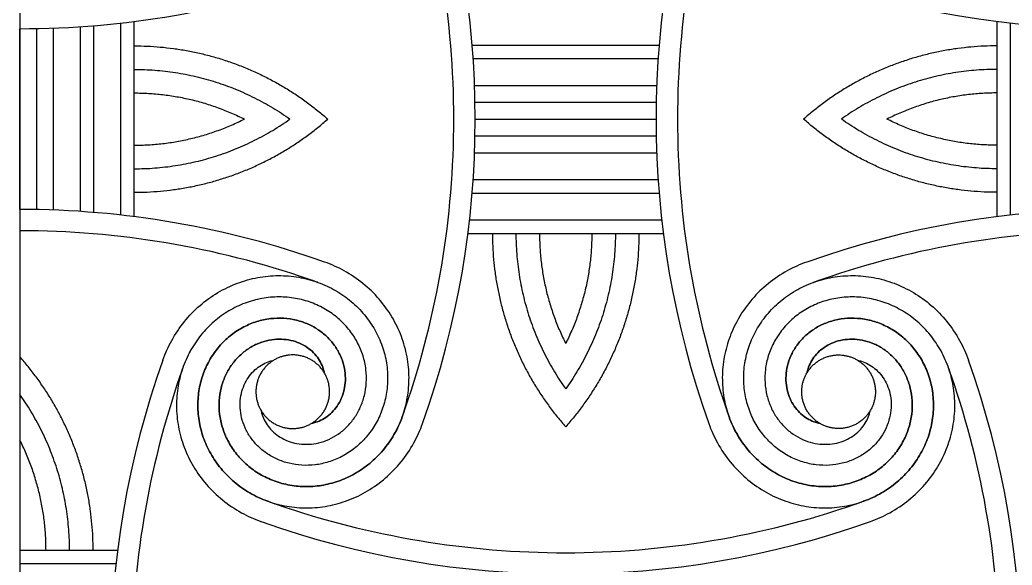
# Model space of a CAD drawing. Header units: millimetres. Extents: x -101 to 102, y -117 to 99.
# Drawn here: x -100.87 to -79.04, y -86.14 to -74.13 of the extents above; entities that cross this region are included whole.
import ezdxf

# ---------------------------------------------------------------- set-up
doc = ezdxf.new("R2010")
doc.units = ezdxf.units.MM
doc.header["$MEASUREMENT"] = 0
doc.layers.add('Layer 03', color=5, linetype='Continuous')

msp = doc.modelspace()

# ---------------------------------------------------------------- linework, layer by layer
at = {"layer": 'Layer 03'}
for p, q in [((-100.875, -52.292), (-100.875, -100.333)), ((-98.652, -78.426), (-98.652, -74.199)), ((-98.356, -78.462), (-98.356, -74.163)), ((-79.373, -78.462), (-79.373, -74.163)), ((-79.076, -78.426), (-79.076, -74.199)), ((-100.504, -78.306), (-100.504, -74.319)), ((-100.134, -78.316), (-100.134, -74.309)), ((-99.541, -78.347), (-99.541, -74.278)), ((-99.245, -78.369), (-99.245, -74.256)), ((-90.921, -74.683), (-86.808, -74.683)), ((-90.899, -74.979), (-86.83, -74.979)), ((-90.868, -75.572), (-86.861, -75.572)), ((-90.858, -75.942), (-86.871, -75.942)), ((-90.858, -76.683), (-86.871, -76.683)), ((-90.868, -77.053), (-86.861, -77.053)), ((-90.899, -77.646), (-86.83, -77.646)), ((-90.921, -77.942), (-86.808, -77.942)), ((-90.978, -78.535), (-86.751, -78.535)), ((-91.014, -78.831), (-86.715, -78.831)), ((-100.875, -85.804), (-98.725, -85.804)), ((-100.875, -86.101), (-98.761, -86.101))]:
    msp.add_line(p, q, dxfattribs=at)
for points in [[(-100.875, -78.303), (-100.875, -74.323)], [(-90.854, -76.313), (-86.874, -76.313)]]:
    msp.add_lwpolyline(points, dxfattribs=at)
for centre, radius, start, end in [((-110.838, -76.313), 19.983, 340.3973, 19.6027), ((-66.891, -76.313), 19.983, 160.3973, 199.6027), ((-110.838, -76.313), 19.513, 0, 18.9874), ((-66.891, -76.313), 19.513, 161.0126, 180), ((-100.875, -54.339), 19.983, 270, 289.6027), ((-76.854, -54.339), 19.983, 250.3973, 289.6027), ((-110.838, -76.313), 19.513, 341.0126, 0), ((-66.891, -76.313), 19.513, 180, 198.9874), ((-100.875, -98.286), 19.983, 70.3973, 90), ((-76.854, -98.286), 19.983, 70.3973, 109.6027), ((-100.875, -98.286), 19.513, 71.0126, 90), ((-76.854, -98.286), 19.513, 90, 108.9874), ((-100.498, -97.19), 18.354, 70.3497, 71.0126), ((-77.231, -97.19), 18.354, 108.9874, 109.6503), ((-78.901, -88.323), 19.983, 160.3973, 199.6027), ((-98.827, -88.323), 19.983, 340.3973, 19.6027), ((-79.997, -87.946), 18.354, 160.3497, 161.0126), ((-97.732, -87.946), 18.354, 18.9874, 19.6503), ((-78.901, -88.323), 19.513, 161.0126, 180), ((-98.827, -88.323), 19.513, 360, 18.9874), ((-109.742, -76.69), 18.354, 340.3497, 341.0126), ((-67.987, -76.69), 18.354, 198.9874, 199.6503), ((-89.241, -67.445), 18.354, 250.3497, 251.0126), ((-88.864, -66.35), 19.513, 251.0126, 270), ((-88.864, -66.35), 19.513, 270, 288.9874), ((-88.487, -67.445), 18.354, 288.9874, 289.6503), ((-88.864, -66.35), 19.983, 250.3973, 289.6027)]:
    msp.add_arc(centre, radius, start, end, dxfattribs=at)
for points, weights in [([(-98.356, -74.7), (-95.922, -74.7), (-94.099, -76.313)], [1, 0.935170198217, 1]), ([(-79.373, -74.7), (-81.807, -74.7), (-83.63, -76.313)], [1, 0.935170198217, 1]), ([(-98.356, -75.218), (-96.469, -75.218), (-94.931, -76.313)], [1, 0.952582379687, 1]), ([(-79.373, -75.218), (-81.26, -75.218), (-82.798, -76.313)], [1, 0.952582379687, 1]), ([(-98.356, -75.737), (-97.076, -75.737), (-95.933, -76.313)], [1, 0.972937522285, 1]), ([(-79.373, -75.737), (-80.653, -75.737), (-81.796, -76.313)], [1, 0.972937522285, 1]), ([(-98.356, -76.888), (-97.076, -76.888), (-95.933, -76.313)], [1, 0.972937522285, 1]), ([(-98.356, -77.407), (-96.469, -77.407), (-94.931, -76.313)], [1, 0.952582379687, 1]), ([(-98.356, -77.925), (-95.922, -77.925), (-94.099, -76.313)], [1, 0.935170198217, 1]), ([(-79.373, -77.925), (-81.807, -77.925), (-83.63, -76.313)], [1, 0.935170198217, 1]), ([(-79.373, -77.407), (-81.26, -77.407), (-82.798, -76.313)], [1, 0.952582379687, 1]), ([(-79.373, -76.888), (-80.653, -76.888), (-81.796, -76.313)], [1, 0.972937522285, 1]), ([(-90.477, -78.831), (-90.477, -81.265), (-88.864, -83.089)], [1, 0.935170198217, 1]), ([(-89.959, -78.831), (-89.959, -80.718), (-88.864, -82.256)], [1, 0.952582379687, 1]), ([(-89.44, -78.831), (-89.44, -80.111), (-88.864, -81.255)], [1, 0.972937522285, 1]), ([(-88.289, -78.831), (-88.289, -80.111), (-88.864, -81.255)], [1, 0.972937522285, 1]), ([(-87.77, -78.831), (-87.77, -80.718), (-88.864, -82.256)], [1, 0.952582379687, 1]), ([(-87.252, -78.831), (-87.252, -81.265), (-88.864, -83.089)], [1, 0.935170198217, 1]), ([(-99.262, -85.804), (-99.262, -83.37), (-100.875, -81.547)], [1, 0.935170198217, 1]), ([(-99.781, -85.804), (-99.781, -83.917), (-100.875, -82.379)], [1, 0.952582379687, 1]), ([(-100.299, -85.804), (-100.299, -84.524), (-100.875, -83.381)], [1, 0.972937522285, 1])]:
    msp.add_rational_spline(points, weights, degree=2, dxfattribs=at)
for points, knots in [([(-94.176, -81.899), (-94.181, -81.869), (-94.201, -81.79), (-94.255, -81.662), (-94.349, -81.521), (-94.475, -81.394), (-94.629, -81.288), (-94.809, -81.209), (-95.009, -81.163), (-95.223, -81.154), (-95.444, -81.186), (-95.663, -81.261), (-95.873, -81.379), (-96.065, -81.539), (-96.231, -81.737), (-96.363, -81.971), (-96.453, -82.233), (-96.496, -82.515), (-96.488, -82.81), (-96.425, -83.108), (-96.306, -83.398), (-96.133, -83.67), (-95.908, -83.913), (-95.635, -84.118), (-95.323, -84.275), (-94.979, -84.376), (-94.613, -84.417), (-94.237, -84.391), (-93.863, -84.297), (-93.503, -84.134), (-93.169, -83.905), (-92.875, -83.615), (-92.632, -83.269), (-92.449, -82.878), (-92.336, -82.452), (-92.298, -82.003), (-92.341, -81.546), (-92.467, -81.095), (-92.673, -80.664), (-92.958, -80.269), (-93.314, -79.924), (-93.721, -79.649), (-94.021, -79.514), (-94.17, -79.461)], [-1.571971, -1.571971, -1.571971, -1.571971, -1.555556, -1.527778, -1.5, -1.472222, -1.444444, -1.416667, -1.388889, -1.361111, -1.333333, -1.305556, -1.277778, -1.25, -1.222222, -1.194444, -1.166667, -1.138889, -1.111111, -1.083333, -1.055556, -1.027778, -1, -0.972222, -0.944444, -0.916667, -0.888889, -0.861111, -0.833333, -0.805556, -0.777778, -0.75, -0.722222, -0.694444, -0.666667, -0.638889, -0.611111, -0.583333, -0.555556, -0.527778, -0.5, -0.472222, -0.446642, -0.446642, -0.446642, -0.446642]), ([(-83.558, -79.461), (-83.708, -79.514), (-84.007, -79.649), (-84.415, -79.924), (-84.771, -80.269), (-85.055, -80.664), (-85.262, -81.095), (-85.387, -81.546), (-85.431, -82.003), (-85.393, -82.452), (-85.28, -82.878), (-85.097, -83.269), (-84.854, -83.615), (-84.559, -83.905), (-84.226, -84.134), (-83.866, -84.297), (-83.492, -84.391), (-83.115, -84.417), (-82.75, -84.376), (-82.406, -84.275), (-82.093, -84.118), (-81.821, -83.913), (-81.596, -83.67), (-81.423, -83.398), (-81.304, -83.108), (-81.241, -82.81), (-81.232, -82.515), (-81.276, -82.233), (-81.366, -81.971), (-81.498, -81.737), (-81.663, -81.539), (-81.856, -81.379), (-82.066, -81.261), (-82.285, -81.186), (-82.506, -81.154), (-82.72, -81.163), (-82.92, -81.209), (-83.099, -81.288), (-83.254, -81.394), (-83.38, -81.521), (-83.474, -81.662), (-83.528, -81.79), (-83.548, -81.869), (-83.553, -81.899)], [36.472467, 36.472467, 36.472467, 36.472467, 36.498047, 36.525825, 36.553602, 36.58138, 36.609158, 36.636936, 36.664714, 36.692491, 36.720269, 36.748047, 36.775825, 36.803602, 36.83138, 36.859158, 36.886936, 36.914714, 36.942491, 36.970269, 36.998047, 37.025825, 37.053602, 37.08138, 37.109158, 37.136936, 37.164714, 37.192491, 37.220269, 37.248047, 37.275825, 37.303602, 37.33138, 37.359158, 37.386936, 37.414714, 37.442491, 37.470269, 37.498047, 37.525825, 37.553602, 37.58138, 37.597796, 37.597796, 37.597796, 37.597796]), ([(-97.727, -81.619), (-97.673, -81.469), (-97.538, -81.17), (-97.263, -80.762), (-96.918, -80.406), (-96.523, -80.122), (-96.092, -79.915), (-95.641, -79.79), (-95.184, -79.746), (-94.735, -79.784), (-94.309, -79.897), (-93.918, -80.08), (-93.573, -80.323), (-93.282, -80.618), (-93.053, -80.951), (-92.891, -81.311), (-92.796, -81.685), (-92.771, -82.062), (-92.811, -82.427), (-92.913, -82.771), (-93.07, -83.084), (-93.274, -83.356), (-93.518, -83.581), (-93.789, -83.754), (-94.079, -83.873), (-94.377, -83.936), (-94.672, -83.945), (-94.955, -83.901), (-95.216, -83.811), (-95.45, -83.679), (-95.649, -83.514), (-95.808, -83.321), (-95.926, -83.111), (-96.001, -82.892), (-96.033, -82.671), (-96.024, -82.457), (-95.978, -82.257), (-95.899, -82.078), (-95.793, -81.923), (-95.666, -81.797), (-95.525, -81.703), (-95.397, -81.649), (-95.318, -81.629), (-95.289, -81.624)], [36.472467, 36.472467, 36.472467, 36.472467, 36.498047, 36.525825, 36.553602, 36.58138, 36.609158, 36.636936, 36.664714, 36.692491, 36.720269, 36.748047, 36.775825, 36.803602, 36.83138, 36.859158, 36.886936, 36.914714, 36.942491, 36.970269, 36.998047, 37.025825, 37.053602, 37.08138, 37.109158, 37.136936, 37.164714, 37.192491, 37.220269, 37.248047, 37.275825, 37.303602, 37.33138, 37.359158, 37.386936, 37.414714, 37.442491, 37.470269, 37.498047, 37.525825, 37.553602, 37.58138, 37.597796, 37.597796, 37.597796, 37.597796]), ([(-94.326, -79.905), (-94.322, -79.906), (-94.182, -79.956), (-93.918, -80.08), (-93.573, -80.323), (-93.282, -80.618), (-93.053, -80.951), (-92.891, -81.311), (-92.796, -81.685), (-92.771, -82.062), (-92.811, -82.427), (-92.913, -82.771), (-93.07, -83.084), (-93.274, -83.356), (-93.518, -83.581), (-93.789, -83.754), (-94.079, -83.873), (-94.377, -83.936), (-94.672, -83.945), (-94.955, -83.901), (-95.216, -83.811), (-95.45, -83.679), (-95.649, -83.514), (-95.808, -83.321), (-95.926, -83.111), (-96.001, -82.892), (-96.033, -82.671), (-96.024, -82.457), (-95.978, -82.257), (-95.899, -82.078), (-95.793, -81.923), (-95.666, -81.797), (-95.525, -81.703), (-95.397, -81.649), (-95.318, -81.629), (-95.289, -81.624)], [36.2132408, 36.2132408, 36.2132408, 36.2132408, 36.2139505, 36.2417283, 36.2695061, 36.2972838, 36.3250616, 36.3528394, 36.3806172, 36.4083949, 36.4361727, 36.4639505, 36.4917283, 36.5195061, 36.5472838, 36.5750616, 36.6028394, 36.6306172, 36.6583949, 36.6861727, 36.7139505, 36.7417283, 36.7695061, 36.7972838, 36.8250616, 36.8528394, 36.8806172, 36.9083949, 36.9361727, 36.9639505, 36.9917283, 37.0195061, 37.0472838, 37.0750616, 37.0914774, 37.0914774, 37.0914774, 37.0914774]), ([(-82.44, -81.624), (-82.411, -81.629), (-82.332, -81.649), (-82.204, -81.703), (-82.063, -81.797), (-81.936, -81.923), (-81.83, -82.078), (-81.751, -82.257), (-81.705, -82.457), (-81.696, -82.671), (-81.728, -82.892), (-81.803, -83.111), (-81.92, -83.321), (-82.08, -83.514), (-82.279, -83.679), (-82.512, -83.811), (-82.774, -83.901), (-83.057, -83.945), (-83.352, -83.936), (-83.65, -83.873), (-83.94, -83.754), (-84.211, -83.581), (-84.454, -83.356), (-84.659, -83.084), (-84.816, -82.771), (-84.918, -82.427), (-84.958, -82.062), (-84.932, -81.685), (-84.838, -81.311), (-84.676, -80.951), (-84.447, -80.618), (-84.156, -80.323), (-83.811, -80.08), (-83.42, -79.897), (-82.993, -79.784), (-82.545, -79.746), (-82.088, -79.79), (-81.636, -79.915), (-81.206, -80.122), (-80.811, -80.406), (-80.466, -80.762), (-80.191, -81.17), (-80.055, -81.469), (-80.002, -81.619)], [-1.571971, -1.571971, -1.571971, -1.571971, -1.555556, -1.527778, -1.5, -1.472222, -1.444444, -1.416667, -1.388889, -1.361111, -1.333333, -1.305556, -1.277778, -1.25, -1.222222, -1.194444, -1.166667, -1.138889, -1.111111, -1.083333, -1.055556, -1.027778, -1, -0.972222, -0.944444, -0.916667, -0.888889, -0.861111, -0.833333, -0.805556, -0.777778, -0.75, -0.722222, -0.694444, -0.666667, -0.638889, -0.611111, -0.583333, -0.555556, -0.527778, -0.5, -0.472222, -0.446642, -0.446642, -0.446642, -0.446642]), ([(-82.44, -81.624), (-82.411, -81.629), (-82.332, -81.649), (-82.204, -81.703), (-82.063, -81.797), (-81.936, -81.923), (-81.83, -82.078), (-81.751, -82.257), (-81.705, -82.457), (-81.696, -82.671), (-81.728, -82.892), (-81.803, -83.111), (-81.92, -83.321), (-82.08, -83.514), (-82.279, -83.679), (-82.512, -83.811), (-82.774, -83.901), (-83.057, -83.945), (-83.352, -83.936), (-83.65, -83.873), (-83.94, -83.754), (-84.211, -83.581), (-84.454, -83.356), (-84.659, -83.084), (-84.816, -82.771), (-84.918, -82.427), (-84.958, -82.062), (-84.932, -81.685), (-84.838, -81.311), (-84.676, -80.951), (-84.447, -80.618), (-84.156, -80.323), (-83.811, -80.08), (-83.547, -79.956), (-83.407, -79.906), (-83.403, -79.905)], [-1.5719713, -1.5719713, -1.5719713, -1.5719713, -1.5555556, -1.5277778, -1.5, -1.4722222, -1.4444444, -1.4166667, -1.3888889, -1.3611111, -1.3333333, -1.3055556, -1.2777778, -1.25, -1.2222222, -1.1944444, -1.1666667, -1.1388889, -1.1111111, -1.0833333, -1.0555556, -1.0277778, -1, -0.9722222, -0.9444444, -0.9166667, -0.8888889, -0.8611111, -0.8333333, -0.8055556, -0.7777778, -0.75, -0.7222222, -0.6944444, -0.6937348, -0.6937348, -0.6937348, -0.6937348]), ([(-95.563, -82.737), (-95.558, -82.766), (-95.538, -82.845), (-95.484, -82.973), (-95.39, -83.114), (-95.264, -83.241), (-95.11, -83.347), (-94.93, -83.426), (-94.73, -83.472), (-94.516, -83.481), (-94.296, -83.449), (-94.076, -83.374), (-93.866, -83.257), (-93.674, -83.097), (-93.508, -82.898), (-93.376, -82.665), (-93.286, -82.403), (-93.243, -82.12), (-93.251, -81.825), (-93.314, -81.527), (-93.433, -81.237), (-93.606, -80.966), (-93.832, -80.723), (-94.104, -80.518), (-94.416, -80.361), (-94.76, -80.259), (-95.126, -80.219), (-95.502, -80.244), (-95.876, -80.339), (-96.236, -80.501), (-96.57, -80.73), (-96.864, -81.021), (-97.107, -81.366), (-97.29, -81.757), (-97.404, -82.184), (-97.441, -82.632), (-97.398, -83.089), (-97.272, -83.541), (-97.066, -83.971), (-96.781, -84.366), (-96.425, -84.711), (-96.018, -84.986), (-95.718, -85.122), (-95.569, -85.175)], [-1.571971, -1.571971, -1.571971, -1.571971, -1.555556, -1.527778, -1.5, -1.472222, -1.444444, -1.416667, -1.388889, -1.361111, -1.333333, -1.305556, -1.277778, -1.25, -1.222222, -1.194444, -1.166667, -1.138889, -1.111111, -1.083333, -1.055556, -1.027778, -1, -0.972222, -0.944444, -0.916667, -0.888889, -0.861111, -0.833333, -0.805556, -0.777778, -0.75, -0.722222, -0.694444, -0.666667, -0.638889, -0.611111, -0.583333, -0.555556, -0.527778, -0.5, -0.472222, -0.446642, -0.446642, -0.446642, -0.446642]), ([(-95.563, -82.737), (-95.558, -82.766), (-95.538, -82.845), (-95.484, -82.973), (-95.39, -83.114), (-95.264, -83.241), (-95.11, -83.347), (-94.93, -83.426), (-94.73, -83.472), (-94.516, -83.481), (-94.296, -83.449), (-94.076, -83.374), (-93.866, -83.257), (-93.674, -83.097), (-93.508, -82.898), (-93.376, -82.665), (-93.286, -82.403), (-93.243, -82.12), (-93.251, -81.825), (-93.314, -81.527), (-93.433, -81.237), (-93.606, -80.966), (-93.832, -80.723), (-94.104, -80.518), (-94.416, -80.361), (-94.76, -80.259), (-95.126, -80.219), (-95.502, -80.244), (-95.876, -80.339), (-96.236, -80.501), (-96.57, -80.73), (-96.864, -81.021), (-97.107, -81.366), (-97.231, -81.63), (-97.281, -81.77), (-97.282, -81.774)], [-1.5719713, -1.5719713, -1.5719713, -1.5719713, -1.5555556, -1.5277778, -1.5, -1.4722222, -1.4444444, -1.4166667, -1.3888889, -1.3611111, -1.3333333, -1.3055556, -1.2777778, -1.25, -1.2222222, -1.1944444, -1.1666667, -1.1388889, -1.1111111, -1.0833333, -1.0555556, -1.0277778, -1, -0.9722222, -0.9444444, -0.9166667, -0.8888889, -0.8611111, -0.8333333, -0.8055556, -0.7777778, -0.75, -0.7222222, -0.6944444, -0.6937348, -0.6937348, -0.6937348, -0.6937348]), ([(-80.446, -81.774), (-80.448, -81.77), (-80.498, -81.63), (-80.621, -81.366), (-80.865, -81.021), (-81.159, -80.73), (-81.492, -80.501), (-81.853, -80.339), (-82.227, -80.244), (-82.603, -80.219), (-82.969, -80.259), (-83.313, -80.361), (-83.625, -80.518), (-83.897, -80.723), (-84.122, -80.966), (-84.296, -81.237), (-84.415, -81.527), (-84.478, -81.825), (-84.486, -82.12), (-84.443, -82.403), (-84.353, -82.665), (-84.221, -82.898), (-84.055, -83.097), (-83.863, -83.257), (-83.653, -83.374), (-83.433, -83.449), (-83.213, -83.481), (-82.999, -83.472), (-82.799, -83.426), (-82.619, -83.347), (-82.465, -83.241), (-82.339, -83.114), (-82.245, -82.973), (-82.191, -82.845), (-82.171, -82.766), (-82.166, -82.737)], [36.2132408, 36.2132408, 36.2132408, 36.2132408, 36.2139505, 36.2417283, 36.2695061, 36.2972838, 36.3250616, 36.3528394, 36.3806172, 36.4083949, 36.4361727, 36.4639505, 36.4917283, 36.5195061, 36.5472838, 36.5750616, 36.6028394, 36.6306172, 36.6583949, 36.6861727, 36.7139505, 36.7417283, 36.7695061, 36.7972838, 36.8250616, 36.8528394, 36.8806172, 36.9083949, 36.9361727, 36.9639505, 36.9917283, 37.0195061, 37.0472838, 37.0750616, 37.0914774, 37.0914774, 37.0914774, 37.0914774]), ([(-82.16, -85.175), (-82.011, -85.122), (-81.711, -84.986), (-81.304, -84.711), (-80.948, -84.366), (-80.663, -83.971), (-80.457, -83.541), (-80.331, -83.089), (-80.288, -82.632), (-80.325, -82.184), (-80.439, -81.757), (-80.621, -81.366), (-80.865, -81.021), (-81.159, -80.73), (-81.492, -80.501), (-81.853, -80.339), (-82.227, -80.244), (-82.603, -80.219), (-82.969, -80.259), (-83.313, -80.361), (-83.625, -80.518), (-83.897, -80.723), (-84.122, -80.966), (-84.296, -81.237), (-84.415, -81.527), (-84.478, -81.825), (-84.486, -82.12), (-84.443, -82.403), (-84.353, -82.665), (-84.221, -82.898), (-84.055, -83.097), (-83.863, -83.257), (-83.653, -83.374), (-83.433, -83.449), (-83.213, -83.481), (-82.999, -83.472), (-82.799, -83.426), (-82.619, -83.347), (-82.465, -83.241), (-82.339, -83.114), (-82.245, -82.973), (-82.191, -82.845), (-82.171, -82.766), (-82.166, -82.737)], [36.472467, 36.472467, 36.472467, 36.472467, 36.498047, 36.525825, 36.553602, 36.58138, 36.609158, 36.636936, 36.664714, 36.692491, 36.720269, 36.748047, 36.775825, 36.803602, 36.83138, 36.859158, 36.886936, 36.914714, 36.942491, 36.970269, 36.998047, 37.025825, 37.053602, 37.08138, 37.109158, 37.136936, 37.164714, 37.192491, 37.220269, 37.248047, 37.275825, 37.303602, 37.33138, 37.359158, 37.386936, 37.414714, 37.442491, 37.470269, 37.498047, 37.525825, 37.553602, 37.58138, 37.597796, 37.597796, 37.597796, 37.597796]), ([(-95.414, -84.731), (-95.417, -84.729), (-95.557, -84.679), (-95.821, -84.556), (-96.166, -84.312), (-96.457, -84.018), (-96.686, -83.685), (-96.849, -83.324), (-96.943, -82.95), (-96.969, -82.574), (-96.928, -82.208), (-96.827, -81.864), (-96.669, -81.552), (-96.465, -81.28), (-96.222, -81.055), (-95.95, -80.881), (-95.66, -80.762), (-95.362, -80.699), (-95.067, -80.691), (-94.785, -80.734), (-94.523, -80.824), (-94.289, -80.956), (-94.09, -81.122), (-93.931, -81.314), (-93.813, -81.524), (-93.738, -81.744), (-93.706, -81.964), (-93.715, -82.178), (-93.761, -82.378), (-93.84, -82.558), (-93.946, -82.712), (-94.073, -82.838), (-94.214, -82.932), (-94.342, -82.986), (-94.421, -83.006), (-94.451, -83.011)], [36.2132408, 36.2132408, 36.2132408, 36.2132408, 36.2139505, 36.2417283, 36.2695061, 36.2972838, 36.3250616, 36.3528394, 36.3806172, 36.4083949, 36.4361727, 36.4639505, 36.4917283, 36.5195061, 36.5472838, 36.5750616, 36.6028394, 36.6306172, 36.6583949, 36.6861727, 36.7139505, 36.7417283, 36.7695061, 36.7972838, 36.8250616, 36.8528394, 36.8806172, 36.9083949, 36.9361727, 36.9639505, 36.9917283, 37.0195061, 37.0472838, 37.0750616, 37.0914774, 37.0914774, 37.0914774, 37.0914774]), ([(-94.451, -83.011), (-94.421, -83.006), (-94.342, -82.986), (-94.214, -82.932), (-94.073, -82.838), (-93.946, -82.712), (-93.84, -82.558), (-93.761, -82.378), (-93.715, -82.178), (-93.706, -81.964), (-93.738, -81.744), (-93.813, -81.524), (-93.931, -81.314), (-94.09, -81.122), (-94.289, -80.956), (-94.523, -80.824), (-94.785, -80.734), (-95.067, -80.691), (-95.362, -80.699), (-95.66, -80.762), (-95.95, -80.881), (-96.222, -81.055), (-96.465, -81.28), (-96.669, -81.552), (-96.827, -81.864), (-96.928, -82.208), (-96.969, -82.574), (-96.943, -82.95), (-96.849, -83.324), (-96.686, -83.685), (-96.457, -84.018), (-96.166, -84.312), (-95.821, -84.556), (-95.43, -84.738), (-95.004, -84.852), (-94.555, -84.889), (-94.098, -84.846), (-93.647, -84.72), (-93.216, -84.514), (-92.821, -84.229), (-92.476, -83.873), (-92.201, -83.466), (-92.066, -83.166), (-92.013, -83.017)], [-1.571971, -1.571971, -1.571971, -1.571971, -1.555556, -1.527778, -1.5, -1.472222, -1.444444, -1.416667, -1.388889, -1.361111, -1.333333, -1.305556, -1.277778, -1.25, -1.222222, -1.194444, -1.166667, -1.138889, -1.111111, -1.083333, -1.055556, -1.027778, -1, -0.972222, -0.944444, -0.916667, -0.888889, -0.861111, -0.833333, -0.805556, -0.777778, -0.75, -0.722222, -0.694444, -0.666667, -0.638889, -0.611111, -0.583333, -0.555556, -0.527778, -0.5, -0.472222, -0.446642, -0.446642, -0.446642, -0.446642]), ([(-85.716, -83.017), (-85.663, -83.166), (-85.528, -83.466), (-85.253, -83.873), (-84.908, -84.229), (-84.513, -84.514), (-84.082, -84.72), (-83.631, -84.846), (-83.174, -84.889), (-82.725, -84.852), (-82.299, -84.738), (-81.908, -84.556), (-81.562, -84.312), (-81.272, -84.018), (-81.043, -83.685), (-80.88, -83.324), (-80.786, -82.95), (-80.76, -82.574), (-80.8, -82.208), (-80.902, -81.864), (-81.059, -81.552), (-81.264, -81.28), (-81.507, -81.055), (-81.779, -80.881), (-82.069, -80.762), (-82.367, -80.699), (-82.662, -80.691), (-82.944, -80.734), (-83.206, -80.824), (-83.44, -80.956), (-83.638, -81.122), (-83.798, -81.314), (-83.916, -81.524), (-83.991, -81.744), (-84.023, -81.964), (-84.014, -82.178), (-83.968, -82.378), (-83.889, -82.558), (-83.783, -82.712), (-83.656, -82.838), (-83.515, -82.932), (-83.387, -82.986), (-83.308, -83.006), (-83.278, -83.011)], [36.472467, 36.472467, 36.472467, 36.472467, 36.498047, 36.525825, 36.553602, 36.58138, 36.609158, 36.636936, 36.664714, 36.692491, 36.720269, 36.748047, 36.775825, 36.803602, 36.83138, 36.859158, 36.886936, 36.914714, 36.942491, 36.970269, 36.998047, 37.025825, 37.053602, 37.08138, 37.109158, 37.136936, 37.164714, 37.192491, 37.220269, 37.248047, 37.275825, 37.303602, 37.33138, 37.359158, 37.386936, 37.414714, 37.442491, 37.470269, 37.498047, 37.525825, 37.553602, 37.58138, 37.597796, 37.597796, 37.597796, 37.597796]), ([(-83.278, -83.011), (-83.308, -83.006), (-83.387, -82.986), (-83.515, -82.932), (-83.656, -82.838), (-83.783, -82.712), (-83.889, -82.558), (-83.968, -82.378), (-84.014, -82.178), (-84.023, -81.964), (-83.991, -81.744), (-83.916, -81.524), (-83.798, -81.314), (-83.638, -81.122), (-83.44, -80.956), (-83.206, -80.824), (-82.944, -80.734), (-82.662, -80.691), (-82.367, -80.699), (-82.069, -80.762), (-81.779, -80.881), (-81.507, -81.055), (-81.264, -81.28), (-81.059, -81.552), (-80.902, -81.864), (-80.8, -82.208), (-80.76, -82.574), (-80.786, -82.95), (-80.88, -83.324), (-81.043, -83.685), (-81.272, -84.018), (-81.562, -84.312), (-81.908, -84.556), (-82.172, -84.679), (-82.312, -84.729), (-82.315, -84.731)], [-1.5719713, -1.5719713, -1.5719713, -1.5719713, -1.5555556, -1.5277778, -1.5, -1.4722222, -1.4444444, -1.4166667, -1.3888889, -1.3611111, -1.3333333, -1.3055556, -1.2777778, -1.25, -1.2222222, -1.1944444, -1.1666667, -1.1388889, -1.1111111, -1.0833333, -1.0555556, -1.0277778, -1, -0.9722222, -0.9444444, -0.9166667, -0.8888889, -0.8611111, -0.8333333, -0.8055556, -0.7777778, -0.75, -0.7222222, -0.6944444, -0.6937348, -0.6937348, -0.6937348, -0.6937348]), ([(-92.457, -82.862), (-92.458, -82.865), (-92.508, -83.005), (-92.632, -83.269), (-92.875, -83.615), (-93.169, -83.905), (-93.503, -84.134), (-93.863, -84.297), (-94.237, -84.391), (-94.613, -84.417), (-94.979, -84.376), (-95.323, -84.275), (-95.635, -84.118), (-95.908, -83.913), (-96.133, -83.67), (-96.306, -83.398), (-96.425, -83.108), (-96.488, -82.81), (-96.496, -82.515), (-96.453, -82.233), (-96.363, -81.971), (-96.231, -81.737), (-96.065, -81.539), (-95.873, -81.379), (-95.663, -81.261), (-95.444, -81.186), (-95.223, -81.154), (-95.009, -81.163), (-94.809, -81.209), (-94.629, -81.288), (-94.475, -81.394), (-94.349, -81.521), (-94.255, -81.662), (-94.201, -81.79), (-94.181, -81.869), (-94.176, -81.899)], [36.2132408, 36.2132408, 36.2132408, 36.2132408, 36.2139505, 36.2417283, 36.2695061, 36.2972838, 36.3250616, 36.3528394, 36.3806172, 36.4083949, 36.4361727, 36.4639505, 36.4917283, 36.5195061, 36.5472838, 36.5750616, 36.6028394, 36.6306172, 36.6583949, 36.6861727, 36.7139505, 36.7417283, 36.7695061, 36.7972838, 36.8250616, 36.8528394, 36.8806172, 36.9083949, 36.9361727, 36.9639505, 36.9917283, 37.0195061, 37.0472838, 37.0750616, 37.0914774, 37.0914774, 37.0914774, 37.0914774]), ([(-83.553, -81.899), (-83.548, -81.869), (-83.528, -81.79), (-83.474, -81.662), (-83.38, -81.521), (-83.254, -81.394), (-83.099, -81.288), (-82.92, -81.209), (-82.72, -81.163), (-82.506, -81.154), (-82.285, -81.186), (-82.066, -81.261), (-81.856, -81.379), (-81.663, -81.539), (-81.498, -81.737), (-81.366, -81.971), (-81.276, -82.233), (-81.232, -82.515), (-81.241, -82.81), (-81.304, -83.108), (-81.423, -83.398), (-81.596, -83.67), (-81.821, -83.913), (-82.093, -84.118), (-82.406, -84.275), (-82.75, -84.376), (-83.115, -84.417), (-83.492, -84.391), (-83.866, -84.297), (-84.226, -84.134), (-84.559, -83.905), (-84.854, -83.615), (-85.097, -83.269), (-85.221, -83.005), (-85.271, -82.865), (-85.272, -82.862)], [-1.5719713, -1.5719713, -1.5719713, -1.5719713, -1.5555556, -1.5277778, -1.5, -1.4722222, -1.4444444, -1.4166667, -1.3888889, -1.3611111, -1.3333333, -1.3055556, -1.2777778, -1.25, -1.2222222, -1.1944444, -1.1666667, -1.1388889, -1.1111111, -1.0833333, -1.0555556, -1.0277778, -1, -0.9722222, -0.9444444, -0.9166667, -0.8888889, -0.8611111, -0.8333333, -0.8055556, -0.7777778, -0.75, -0.7222222, -0.6944444, -0.6937348, -0.6937348, -0.6937348, -0.6937348])]:
    msp.add_open_spline(points, degree=3, knots=knots, dxfattribs=at)
for points in [[(-94.079, -82.138), (-93.9, -82.928), (-94.69, -83.108), (-95.48, -83.288), (-95.66, -82.497), (-95.839, -81.707), (-95.049, -81.527), (-94.259, -81.348), (-94.079, -82.138)], [(-83.65, -82.138), (-83.829, -82.928), (-83.039, -83.108), (-82.249, -83.288), (-82.069, -82.497), (-81.889, -81.707), (-82.68, -81.527), (-83.47, -81.348), (-83.65, -82.138)]]:
    msp.add_rational_spline(points, [1, 0.707106781187, 1, 0.707106781187, 1, 0.707106781187, 1, 0.707106781187, 1], degree=2, knots=[0, 0, 0, 3.437292, 3.437292, 6.874583, 6.874583, 10.311875, 10.311875, 13.749166, 13.749166, 13.749166], dxfattribs=at)

doc.saveas('drawing.dxf')
